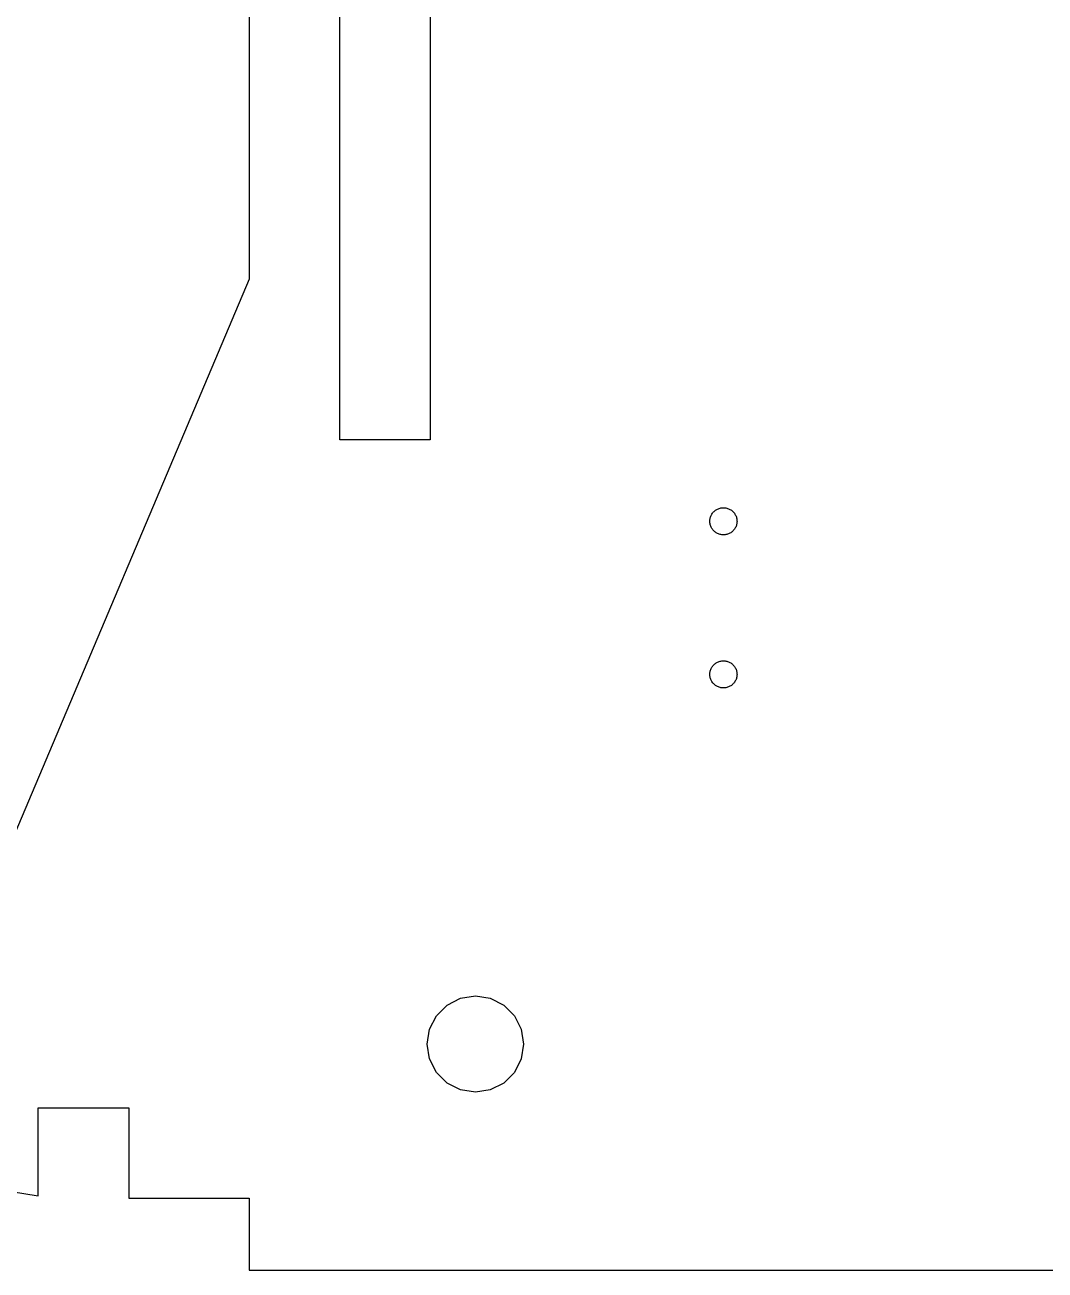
# Model space of a CAD drawing. Header units: metres. Extents: x 0 to 494, y 0 to 238.
# Drawn here: x 96.42 to 130.27, y 84.65 to 125.97 of the extents above; entities that cross this region are included whole.
import ezdxf

# ---------------------------------------------------------------- set-up
doc = ezdxf.new("R2010")
doc.units = ezdxf.units.M

msp = doc.modelspace()

# ---------------------------------------------------------------- linework, layer by layer
for p, q in [((103.87, 167.293), (103.87, 117.534)), ((106.87, 112.195), (106.87, 139.744)), ((109.87, 139.744), (109.87, 112.195)), ((103.87, 117.534), (94.1794, 94.6287)), ((109.87, 112.195), (106.87, 112.195)), ((119.434, 109.915), (119.461, 109.924)), ((119.461, 109.924), (119.488, 109.932)), ((119.488, 109.932), (119.516, 109.939)), ((119.516, 109.939), (119.544, 109.943)), ((119.544, 109.943), (119.572, 109.946)), ((119.572, 109.946), (119.6, 109.946)), ((119.6, 109.946), (119.628, 109.946)), ((119.628, 109.946), (119.656, 109.943)), ((119.656, 109.943), (119.684, 109.939)), ((119.684, 109.939), (119.712, 109.932)), ((119.712, 109.932), (119.739, 109.924)), ((119.739, 109.924), (119.766, 109.915)), ((119.15, 109.496), (119.151, 109.525)), ((119.151, 109.525), (119.154, 109.553)), ((119.154, 109.553), (119.158, 109.581)), ((119.158, 109.581), (119.164, 109.608)), ((119.164, 109.608), (119.172, 109.636)), ((119.172, 109.636), (119.182, 109.662)), ((119.182, 109.662), (119.193, 109.688)), ((119.193, 109.688), (119.206, 109.713)), ((119.206, 109.713), (119.22, 109.738)), ((119.22, 109.738), (119.236, 109.761)), ((119.236, 109.761), (119.253, 109.783)), ((119.253, 109.783), (119.272, 109.805)), ((119.272, 109.805), (119.292, 109.825)), ((119.292, 109.825), (119.313, 109.843)), ((119.313, 109.843), (119.335, 109.861)), ((119.335, 109.861), (119.359, 109.876)), ((119.359, 109.876), (119.383, 109.891)), ((119.383, 109.891), (119.408, 109.904)), ((119.408, 109.904), (119.434, 109.915)), ((119.766, 109.915), (119.792, 109.904)), ((119.792, 109.904), (119.817, 109.891)), ((119.817, 109.891), (119.841, 109.876)), ((119.841, 109.876), (119.865, 109.861)), ((119.865, 109.861), (119.887, 109.843)), ((119.887, 109.843), (119.908, 109.825)), ((119.908, 109.825), (119.928, 109.805)), ((119.928, 109.805), (119.947, 109.783)), ((119.947, 109.783), (119.964, 109.761)), ((119.964, 109.761), (119.98, 109.738)), ((119.98, 109.738), (119.994, 109.713)), ((119.994, 109.713), (120.007, 109.688)), ((120.007, 109.688), (120.018, 109.662)), ((120.018, 109.662), (120.028, 109.636)), ((120.028, 109.636), (120.036, 109.608)), ((120.036, 109.608), (120.042, 109.581)), ((120.042, 109.581), (120.046, 109.553)), ((120.046, 109.553), (120.049, 109.525)), ((120.049, 109.525), (120.05, 109.496)), ((119.151, 109.468), (119.15, 109.496)), ((119.154, 109.44), (119.151, 109.468)), ((119.158, 109.412), (119.154, 109.44)), ((119.164, 109.385), (119.158, 109.412)), ((119.172, 109.357), (119.164, 109.385)), ((119.182, 109.331), (119.172, 109.357)), ((119.193, 109.305), (119.182, 109.331)), ((119.206, 109.28), (119.193, 109.305)), ((119.22, 109.255), (119.206, 109.28)), ((119.236, 109.232), (119.22, 109.255)), ((119.253, 109.21), (119.236, 109.232)), ((119.272, 109.188), (119.253, 109.21)), ((119.292, 109.168), (119.272, 109.188)), ((119.313, 109.15), (119.292, 109.168)), ((119.335, 109.132), (119.313, 109.15)), ((119.359, 109.117), (119.335, 109.132)), ((119.383, 109.102), (119.359, 109.117)), ((119.408, 109.089), (119.383, 109.102)), ((119.817, 109.102), (119.792, 109.089)), ((119.841, 109.117), (119.817, 109.102)), ((119.865, 109.132), (119.841, 109.117)), ((119.887, 109.15), (119.865, 109.132)), ((119.908, 109.168), (119.887, 109.15)), ((119.928, 109.188), (119.908, 109.168)), ((119.947, 109.21), (119.928, 109.188)), ((119.964, 109.232), (119.947, 109.21)), ((119.98, 109.255), (119.964, 109.232)), ((119.994, 109.28), (119.98, 109.255)), ((120.007, 109.305), (119.994, 109.28)), ((120.018, 109.331), (120.007, 109.305)), ((120.028, 109.357), (120.018, 109.331)), ((120.036, 109.385), (120.028, 109.357)), ((120.042, 109.412), (120.036, 109.385)), ((120.046, 109.44), (120.042, 109.412)), ((120.049, 109.468), (120.046, 109.44)), ((120.05, 109.496), (120.049, 109.468)), ((119.434, 109.078), (119.408, 109.089)), ((119.461, 109.069), (119.434, 109.078)), ((119.488, 109.061), (119.461, 109.069)), ((119.516, 109.054), (119.488, 109.061)), ((119.544, 109.05), (119.516, 109.054)), ((119.572, 109.047), (119.544, 109.05)), ((119.6, 109.046), (119.572, 109.047)), ((119.628, 109.047), (119.6, 109.046)), ((119.656, 109.05), (119.628, 109.047)), ((119.684, 109.054), (119.656, 109.05)), ((119.712, 109.061), (119.684, 109.054)), ((119.739, 109.069), (119.712, 109.061)), ((119.766, 109.078), (119.739, 109.069)), ((119.792, 109.089), (119.766, 109.078)), ((119.164, 104.528), (119.172, 104.556)), ((119.172, 104.556), (119.182, 104.582)), ((119.182, 104.582), (119.193, 104.608)), ((119.193, 104.608), (119.206, 104.633)), ((119.206, 104.633), (119.22, 104.658)), ((119.22, 104.658), (119.236, 104.681)), ((119.236, 104.681), (119.253, 104.703)), ((119.253, 104.703), (119.272, 104.725)), ((119.272, 104.725), (119.292, 104.745)), ((119.292, 104.745), (119.313, 104.763)), ((119.313, 104.763), (119.335, 104.781)), ((119.335, 104.781), (119.359, 104.796)), ((119.359, 104.796), (119.383, 104.811)), ((119.383, 104.811), (119.408, 104.824)), ((119.408, 104.824), (119.434, 104.835)), ((119.434, 104.835), (119.461, 104.844)), ((119.461, 104.844), (119.488, 104.852)), ((119.488, 104.852), (119.516, 104.859)), ((119.516, 104.859), (119.544, 104.863)), ((119.544, 104.863), (119.572, 104.866)), ((119.572, 104.866), (119.6, 104.866)), ((119.6, 104.866), (119.628, 104.866)), ((119.628, 104.866), (119.656, 104.863)), ((119.656, 104.863), (119.684, 104.859)), ((119.684, 104.859), (119.712, 104.852)), ((119.712, 104.852), (119.739, 104.844)), ((119.739, 104.844), (119.766, 104.835)), ((119.766, 104.835), (119.792, 104.824)), ((119.792, 104.824), (119.817, 104.811)), ((119.817, 104.811), (119.841, 104.796)), ((119.841, 104.796), (119.865, 104.781)), ((119.865, 104.781), (119.887, 104.763)), ((119.887, 104.763), (119.908, 104.745)), ((119.908, 104.745), (119.928, 104.725)), ((119.928, 104.725), (119.947, 104.703)), ((119.947, 104.703), (119.964, 104.681)), ((119.964, 104.681), (119.98, 104.658)), ((119.98, 104.658), (119.994, 104.633)), ((119.994, 104.633), (120.007, 104.608)), ((120.007, 104.608), (120.018, 104.582)), ((120.018, 104.582), (120.028, 104.556)), ((120.028, 104.556), (120.036, 104.528)), ((119.15, 104.416), (119.151, 104.445)), ((119.151, 104.388), (119.15, 104.416)), ((119.151, 104.445), (119.154, 104.473)), ((119.154, 104.36), (119.151, 104.388)), ((119.154, 104.473), (119.158, 104.501)), ((119.158, 104.332), (119.154, 104.36)), ((119.158, 104.501), (119.164, 104.528)), ((119.164, 104.305), (119.158, 104.332)), ((119.172, 104.277), (119.164, 104.305)), ((119.182, 104.251), (119.172, 104.277)), ((119.193, 104.225), (119.182, 104.251)), ((119.206, 104.2), (119.193, 104.225)), ((119.22, 104.175), (119.206, 104.2)), ((119.236, 104.152), (119.22, 104.175)), ((119.253, 104.13), (119.236, 104.152)), ((119.964, 104.152), (119.947, 104.13)), ((119.98, 104.175), (119.964, 104.152)), ((119.994, 104.2), (119.98, 104.175)), ((120.007, 104.225), (119.994, 104.2)), ((120.018, 104.251), (120.007, 104.225)), ((120.028, 104.277), (120.018, 104.251)), ((120.036, 104.305), (120.028, 104.277)), ((120.036, 104.528), (120.042, 104.501)), ((120.042, 104.332), (120.036, 104.305)), ((120.042, 104.501), (120.046, 104.473)), ((120.046, 104.36), (120.042, 104.332)), ((120.046, 104.473), (120.049, 104.445)), ((120.049, 104.388), (120.046, 104.36)), ((120.049, 104.445), (120.05, 104.416)), ((120.05, 104.416), (120.049, 104.388)), ((119.272, 104.108), (119.253, 104.13)), ((119.292, 104.088), (119.272, 104.108)), ((119.313, 104.07), (119.292, 104.088)), ((119.335, 104.052), (119.313, 104.07)), ((119.359, 104.037), (119.335, 104.052)), ((119.383, 104.022), (119.359, 104.037)), ((119.408, 104.009), (119.383, 104.022)), ((119.434, 103.998), (119.408, 104.009)), ((119.461, 103.989), (119.434, 103.998)), ((119.488, 103.981), (119.461, 103.989)), ((119.516, 103.974), (119.488, 103.981)), ((119.544, 103.97), (119.516, 103.974)), ((119.572, 103.967), (119.544, 103.97)), ((119.6, 103.966), (119.572, 103.967)), ((119.628, 103.967), (119.6, 103.966)), ((119.656, 103.97), (119.628, 103.967)), ((119.684, 103.974), (119.656, 103.97)), ((119.712, 103.981), (119.684, 103.974)), ((119.739, 103.989), (119.712, 103.981)), ((119.766, 103.998), (119.739, 103.989)), ((119.792, 104.009), (119.766, 103.998)), ((119.817, 104.022), (119.792, 104.009)), ((119.841, 104.037), (119.817, 104.022)), ((119.865, 104.052), (119.841, 104.037)), ((119.887, 104.07), (119.865, 104.052)), ((119.908, 104.088), (119.887, 104.07)), ((119.928, 104.108), (119.908, 104.088)), ((119.947, 104.13), (119.928, 104.108)), ((110.076, 93.0869), (110.43, 93.4409)), ((110.43, 93.4409), (110.876, 93.6682)), ((110.876, 93.6682), (111.37, 93.7465)), ((111.37, 93.7465), (111.864, 93.6682)), ((111.864, 93.6682), (112.31, 93.4409)), ((112.31, 93.4409), (112.664, 93.0869)), ((109.848, 92.6409), (110.076, 93.0869)), ((112.664, 93.0869), (112.892, 92.6409)), ((109.77, 92.1465), (109.848, 92.6409)), ((112.892, 92.6409), (112.97, 92.1465)), ((109.848, 91.6521), (109.77, 92.1465)), ((112.97, 92.1465), (112.892, 91.6521)), ((110.076, 91.206), (109.848, 91.6521)), ((112.892, 91.6521), (112.664, 91.206)), ((110.43, 90.8521), (110.076, 91.206)), ((112.664, 91.206), (112.31, 90.8521)), ((110.876, 90.6248), (110.43, 90.8521)), ((111.37, 90.5465), (110.876, 90.6248)), ((111.864, 90.6248), (111.37, 90.5465)), ((112.31, 90.8521), (111.864, 90.6248)), ((96.87, 87.1129), (96.87, 90.0337)), ((96.87, 90.0337), (99.87, 90.0337)), ((99.87, 90.0337), (99.87, 87.0337)), ((95.9794, 87.254), (96.87, 87.1129)), ((99.87, 87.0337), (103.87, 87.0337)), ((103.87, 87.0337), (103.87, 84.6465)), ((103.87, 84.6465), (192.74, 84.6465))]:
    msp.add_line(p, q)

doc.saveas('drawing.dxf')
